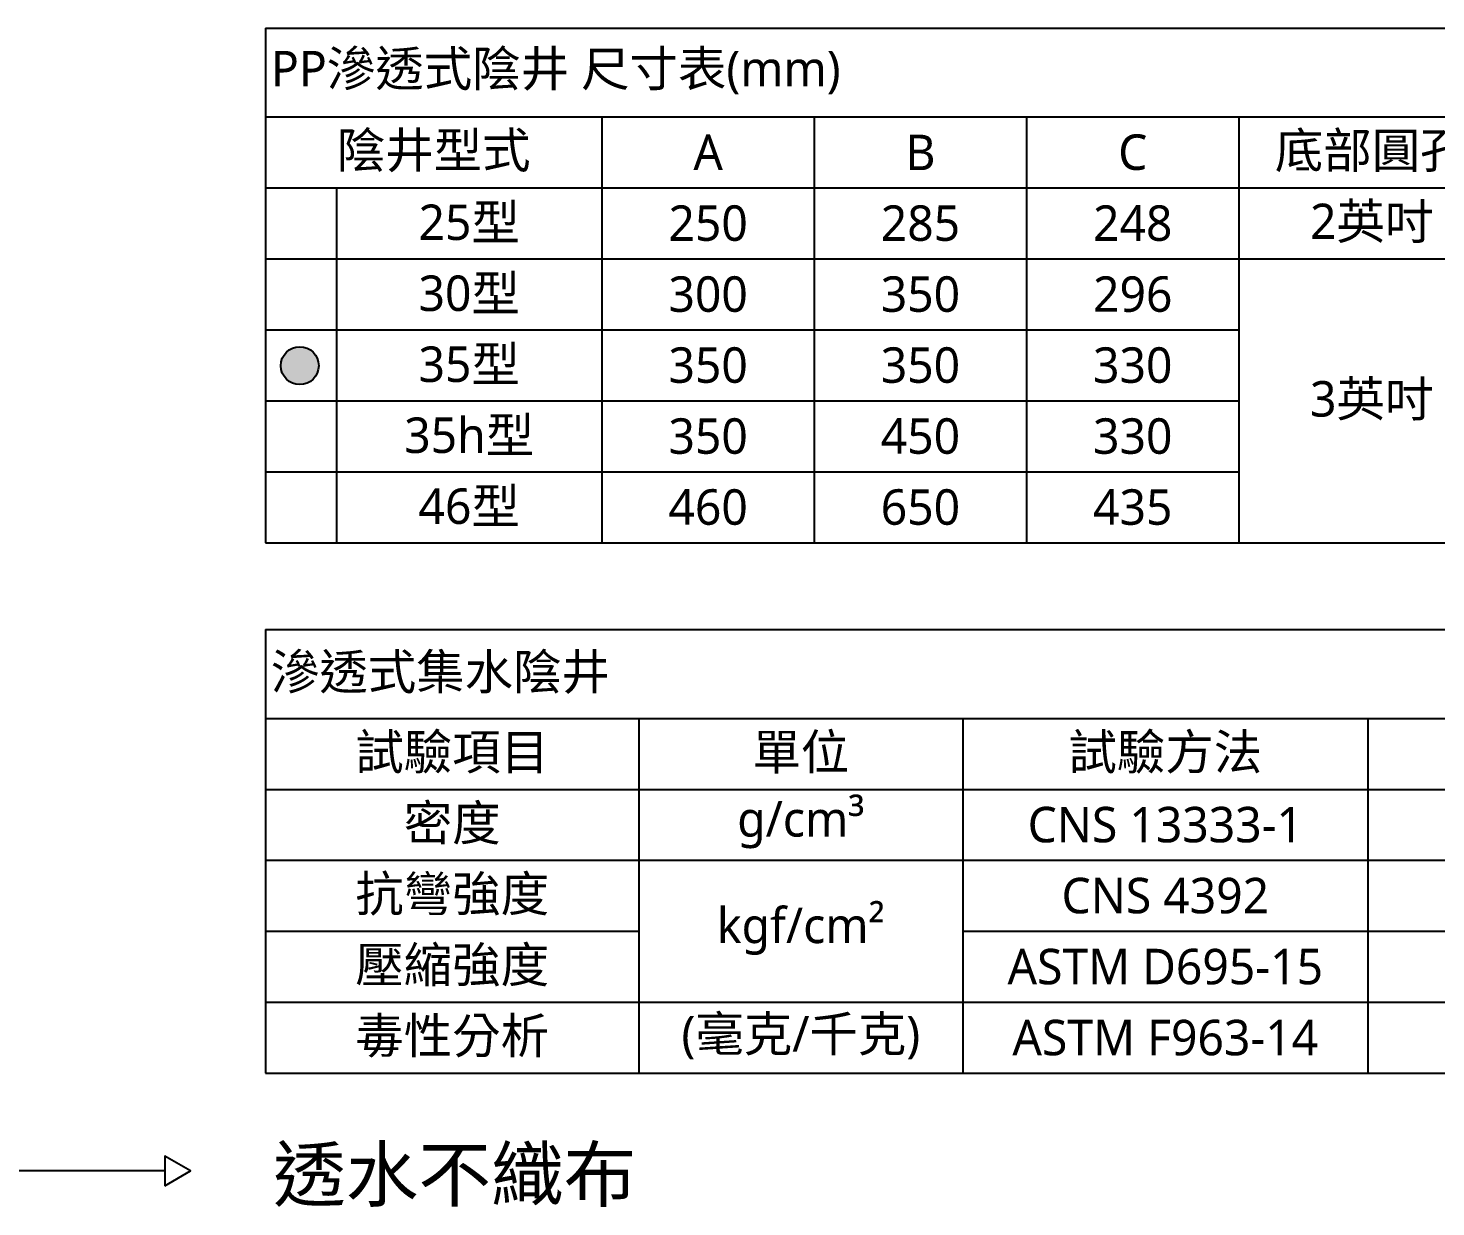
# Model space of a CAD drawing. Header units: millimetres. Extents: x 3083 to 7283, y 1609 to 4579.
# Drawn here: x 5833 to 6626, y 3171 to 3836 of the extents above; entities that cross this region are included whole.
import ezdxf

# ---------------------------------------------------------------- set-up
doc = ezdxf.new("R2010")
doc.units = ezdxf.units.MM
doc.styles.add('微軟正黑體-20', font='Microsoft JhengHei.ttf', dxfattribs={"height": 20})

msp = doc.modelspace()

# ---------------------------------------------------------------- hatches: boundary and pattern name
h = msp.add_hatch(color=256)
h.dxf.hatch_style = 1
h.paths.add_polyline_path([(5975.64, 3645.3, 1), (5996.97, 3645.3, 1)])

# ---------------------------------------------------------------- linework, layer by layer
for p, q in [((5966.96, 3835.51, -163.19), (7004.04, 3835.51, -163.19)), ((5966.96, 3835.51, -163.19), (5966.96, 3545.51, -163.19)), ((5966.96, 3785.51, -163.19), (7004.04, 3785.51, -163.19)), ((6156.54, 3785.51, -163.19), (6156.54, 3545.51, -163.19)), ((6276.13, 3785.51, -163.19), (6276.13, 3545.51, -163.19)), ((6395.71, 3785.51, -163.19), (6395.71, 3545.51, -163.19)), ((6515.29, 3785.51, -163.19), (6515.29, 3545.51, -163.19)), ((5966.96, 3745.51, -163.19), (7004.04, 3745.51, -163.19)), ((6006.96, 3745.51, -163.19), (6006.96, 3545.51, -163.19)), ((5966.96, 3705.51, -163.19), (6664.88, 3705.51, -163.19)), ((5966.96, 3665.51, -163.19), (6515.29, 3665.51, -163.19)), ((5966.96, 3625.51, -163.19), (6515.29, 3625.51, -163.19)), ((5966.96, 3585.51, -163.19), (6515.29, 3585.51, -163.19)), ((5966.96, 3545.51, -163.19), (7004.04, 3545.51, -163.19)), ((5966.96, 3496.56, -163.19), (6784.52, 3496.56, -163.19)), ((5966.96, 3496.56, -163.19), (5966.96, 3246.56, -163.19)), ((5966.96, 3446.56, -163.19), (6784.52, 3446.56, -163.19)), ((6177.38, 3446.56, -163.19), (6177.38, 3246.56, -163.19)), ((6359.72, 3446.56, -163.19), (6359.72, 3246.56, -163.19)), ((6587.95, 3446.56, -163.19), (6587.95, 3246.56, -163.19)), ((5966.96, 3406.56, -163.19), (6784.52, 3406.56, -163.19)), ((5966.96, 3366.56, -163.19), (6784.52, 3366.56, -163.19)), ((5966.96, 3326.56, -163.19), (6177.38, 3326.56, -163.19)), ((6359.72, 3326.56, -163.19), (6784.52, 3326.56, -163.19)), ((5966.96, 3286.56, -163.19), (6784.52, 3286.56, -163.19)), ((5966.96, 3246.56, -163.19), (6784.52, 3246.56, -163.19)), ((5910.25, 3191.55, -163.19), (4708.78, 3191.55, -163.19))]:
    msp.add_line(p, q)
at = {"elevation": -163.19}
msp.add_lwpolyline([(5910.25, 3183.2), (5924.73, 3191.55), (5910.25, 3199.91)], close=True, dxfattribs=at)
msp.add_circle((5986.31, 3645.3, -163.19), 10.67)

# ---------------------------------------------------------------- texts
at = {"style": '微軟正黑體-20'}
msp.add_text('透水不織布', height=30, dxfattribs=at).set_placement((5971.29, 3174.6, -163.19))
at = {"char_height": 20, "style": '微軟正黑體-20'}
for s, insert, width, attachment_point in [('{\\fMicrosoft JhengHei|b0|i0|c136|p34;\\C256;PP滲透式陰井 尺寸表(mm)}', (5970.08, 3810.51, -163.19), 1030.8465, 4), ('{\\fMicrosoft JhengHei|b0|i0|c136|p34;陰井型式}', (6061.75, 3765.51, -163.19), 183.3469, 5), ('{\\fMicrosoft JhengHei|b0|i0|c136|p34;A}', (6216.34, 3765.51, -163.19), 113.3469, 5), ('{\\fMicrosoft JhengHei|b0|i0|c136|p34;B}', (6335.92, 3765.51, -163.19), 113.3469, 5), ('{\\fMicrosoft JhengHei|b0|i0|c136|p34;C}', (6455.5, 3765.51, -163.19), 113.3469, 5), ('{\\fMicrosoft JhengHei|b0|i0|c136|p34;底部圓孔}', (6590.09, 3765.51, -163.19), 143.3469, 5), ('{\\fMicrosoft JhengHei|b0|i0|c136|p34;25型}', (6081.75, 3725.51, -163.19), 143.3469, 5), ('{\\fMicrosoft JhengHei|b0|i0|c136|p34;250}', (6216.34, 3725.51, -163.19), 113.3469, 5), ('285', (6335.92, 3725.51, -163.19), 113.3469, 5), ('{\\fMicrosoft JhengHei|b0|i0|c136|p34;248}', (6455.5, 3725.51, -163.19), 113.3469, 5), ('{\\fMicrosoft JhengHei|b0|i0|c136|p34;2英吋}', (6590.09, 3725.51, -163.19), 143.3469, 5), ('{\\fMicrosoft JhengHei|b0|i0|c136|p34;30型}', (6081.75, 3685.51, -163.19), 143.3469, 5), ('300', (6216.34, 3685.51, -163.19), 113.3469, 5), ('{\\fMicrosoft JhengHei|b0|i0|c136|p34;350}', (6335.92, 3685.51, -163.19), 113.3469, 5), ('296', (6455.5, 3685.51, -163.19), 113.3469, 5), ('{\\fMicrosoft JhengHei|b0|i0|c136|p34;35型}', (6081.75, 3645.51, -163.19), 143.3469, 5), ('350', (6216.34, 3645.51, -163.19), 113.3469, 5), ('350', (6335.92, 3645.51, -163.19), 113.3469, 5), ('330', (6455.5, 3645.51, -163.19), 113.3469, 5), ('{\\fMicrosoft JhengHei|b0|i0|c136|p34;3英吋}', (6590.09, 3625.51, -163.19), 143.3469, 5), ('{\\fMicrosoft JhengHei|b0|i0|c136|p34;35h型}', (6081.75, 3605.51, -163.19), 143.3469, 5), ('350', (6216.34, 3605.51, -163.19), 113.3469, 5), ('450', (6335.92, 3605.51, -163.19), 113.3469, 5), ('330', (6455.5, 3605.51, -163.19), 113.3469, 5), ('{\\fMicrosoft JhengHei|b0|i0|c136|p34;46型}', (6081.75, 3565.51, -163.19), 143.3469, 5), ('460', (6216.34, 3565.51, -163.19), 113.3469, 5), ('650', (6335.92, 3565.51, -163.19), 113.3469, 5), ('{\\fMicrosoft JhengHei|b0|i0|c136|p34;435}', (6455.5, 3565.51, -163.19), 113.3469, 5), ('滲透式集水陰井', (5970.08, 3471.56, -163.19), 811.3217, 4), ('{\\fMicrosoft JhengHei|b0|i0|c136|p34;試驗項目}', (6072.17, 3426.56, -163.19), 204.1796, 5), ('{\\fMicrosoft JhengHei|b0|i0|c136|p34;單位}', (6268.55, 3426.56, -163.19), 176.104, 5), ('{\\fMicrosoft JhengHei|b0|i0|c136|p34;試驗方法}', (6473.83, 3426.56, -163.19), 221.9963, 5), ('g/cm³', (6268.55, 3386.56, -163.19), 176.104, 5), ('{\\fMicrosoft JhengHei|b0|i0|c136|p34;密度}', (6072.17, 3386.56, -163.19), 204.1796, 5), ('CNS 13333-1', (6473.83, 3386.56, -163.19), 221.9963, 5), ('{\\fMicrosoft JhengHei|b0|i0|c136|p34;抗彎強度}', (6072.17, 3346.56, -163.19), 204.1796, 5), ('{\\fMicrosoft JhengHei|b0|i0|c136|p34;CNS 4392}', (6473.83, 3346.56, -163.19), 221.9963, 5), ('kgf/cm²', (6268.55, 3326.56, -163.19), 176.104, 5), ('{\\fMicrosoft JhengHei|b0|i0|c136|p34;壓縮強度}', (6072.17, 3306.56, -163.19), 204.1796, 5), ('ASTM D695-15', (6473.83, 3306.56, -163.19), 221.9963, 5), ('{\\fMicrosoft JhengHei|b0|i0|c136|p34;毒性分析}', (6072.17, 3266.56, -163.19), 204.1796, 5), ('{\\fMicrosoft JhengHei|b0|i0|c136|p34;(毫克/千克)}', (6268.55, 3266.56, -163.19), 176.104, 5), ('ASTM F963-14', (6473.83, 3266.56, -163.19), 221.9963, 5)]:
    msp.add_mtext(s, dxfattribs=dict(at, insert=insert, width=width, attachment_point=attachment_point))

doc.saveas('drawing.dxf')
